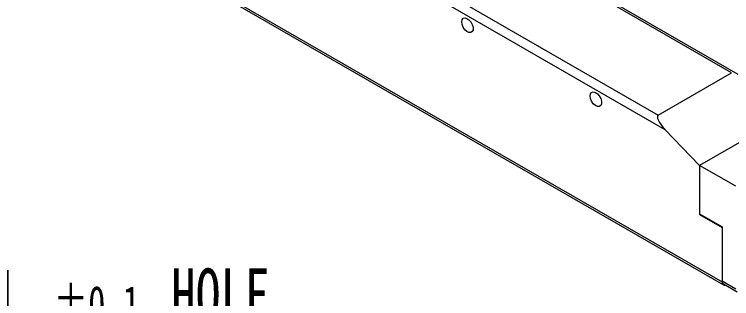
# Paper-space layout '시트2-ENG' of a CAD drawing. Header units: millimetres. Extents: x 5 to 415, y 5 to 292.
# Drawn here: x 284 to 339.2, y 227 to 249 of the extents above; entities that cross this region are included whole.
import ezdxf

# ---------------------------------------------------------------- set-up
doc = ezdxf.new("R2010")
doc.units = ezdxf.units.MM
doc.linetypes.add('CENTERX2', pattern=[20.32, 12.7, -2.54, 2.54, -2.54])
doc.layers.add('CENTER_LINE', color=7, linetype='CENTERX2')
doc.styles.add('SLDTEXTSTYLE0', font='TXT', dxfattribs={"width": 0.7})
doc.dimstyles.new('SLDDIMSTYLE6', dxfattribs={"dimtxt": 4, "dimasz": 3.302, "dimexe": 0, "dimexo": 0.0625, "dimgap": 1, "dimtad": 0, "dimtih": 1, "dimtoh": 1, "dimrnd": 1e-09, "dimzin": 12, "dimdsep": 46, "dimtxsty": 'SLDTEXTSTYLE0', "dimsah": 1, "dimcen": 0, "dimadec": 0, "dimazin": 3, "dimtol": 1, "dimtp": 0.1, "dimtm": 0.1, "dimtfac": 1, "dimtmove": 0, "dimatfit": 3, "dimfxl": 1, "dimfrac": 2, "dimtolj": 1, "dimarcsym": 0})

# ---------------------------------------------------------------- blocks, each defined once
blk = doc.blocks.new('_D_52')
at = {"layer": 'CENTER_LINE'}
for p, q in [((260.2, 184.208), (272.499, 224.21)), ((272.499, 224.21), (308.52, 224.21)), ((259.289, 181.245), (260.2, 184.208)), ((259.289, 181.245), (257.423, 175.175))]:
    blk.add_line(p, q, dxfattribs=at)
for points in [[(260.2, 184.208), (261.656, 187.215), (260.685, 187.513)], [(259.289, 181.245), (257.833, 178.238), (258.804, 177.939)]]:
    blk.add_solid(points, dxfattribs=at)
at = {"layer": 'CENTER_LINE', "attachment_point": 1, "style": 'SLDTEXTSTYLE0'}
for s, insert, char_height in [('%%c', (274.086, 229.367), 4), ('3.1', (278.514, 229.367), 4), ('HOLE', (296.031, 229.367), 4), ('±0.1', (286.975, 228.018), 2.8)]:
    blk.add_mtext(s, dxfattribs=dict(at, insert=insert, char_height=char_height))

psp = doc.layouts.new('시트2-ENG')

# ---------------------------------------------------------------- linework, layer by layer
at = {"color": 7, "linetype": 'Continuous', "lineweight": 18}
for p, q in [((339.243, 244.467), (312.514, 259.897)), ((339.752, 244.342), (312.764, 259.922)), ((306.857, 256.631), (333.586, 241.201)), ((334.116, 240.078), (306.504, 256.019)), ((291.23, 255.609), (338.5, 228.321)), ((291.334, 255.38), (338.604, 228.092)), ((333.586, 241.201), (339.243, 244.467)), ((343.132, 240.998), (336.768, 237.324)), ((336.768, 237.323), (334.116, 240.078)), ((339.561, 235.711), (336.768, 237.324)), ((336.768, 237.324), (336.768, 233.58)), ((336.768, 237.323), (336.768, 233.526)), ((336.768, 233.58), (338.5, 232.58)), ((336.815, 233.553), (336.768, 233.526)), ((336.768, 233.526), (338.5, 232.526)), ((338.5, 232.58), (338.5, 228.403)), ((338.5, 232.526), (338.5, 228.321)), ((338.5, 228.403), (339.561, 227.791)), ((338.604, 228.174), (339.665, 227.562))]:
    psp.add_line(p, q, dxfattribs=at)
at = {"color": 7, "linetype": 'Continuous', "lineweight": 18, "flags": 128}
for points in [[(318.436, 248.395), (318.466, 248.563), (318.552, 248.673), (318.681, 248.711), (318.837, 248.672), (318.999, 248.561), (319.144, 248.394), (319.254, 248.192), (319.313, 247.983), (319.313, 247.796), (319.254, 247.655), (319.144, 247.579), (318.999, 247.58), (318.837, 247.656), (318.681, 247.797), (318.552, 247.985), (318.466, 248.194), (318.436, 248.395)], [(328.336, 242.681), (328.366, 242.848), (328.451, 242.958), (328.581, 242.996), (328.737, 242.957), (328.899, 242.847), (329.044, 242.679), (329.153, 242.477), (329.212, 242.268), (329.212, 242.081), (329.153, 241.94), (329.044, 241.864), (328.899, 241.865), (328.737, 241.941), (328.581, 242.082), (328.451, 242.27), (328.366, 242.479), (328.336, 242.681)], [(338.5, 228.321), (338.507, 228.245), (338.527, 228.18), (338.56, 228.128), (338.604, 228.092), (338.657, 228.072), (338.719, 228.069), (338.769, 228.079)]]:
    psp.add_lwpolyline(points, dxfattribs=at)
at = {"color": 7, "linetype": 'Continuous', "lineweight": 18}
psp.add_arc((338.738, 228.373), 0.24, 172.7442, 235.9436, dxfattribs=at)
psp.add_ellipse((334.47, 240.283), major_axis=(0.911, -0.898), ratio=0.308851, start_param=3.056683, end_param=4.627479, dxfattribs=at)

# ---------------------------------------------------------------- dimensions: what is measured, and where the dimension line sits
at = {"layer": 'CENTER_LINE'}
dim = psp.add_diameter_dim_2p(p1=(260.2, 184.208), p2=(259.289, 181.245), text='<> HOLE', dimstyle='SLDDIMSTYLE6', dxfattribs=at)
dim.commit()
dim.dimension.update_dxf_attribs({"geometry": '_D_52', "text_midpoint": (291.303, 227.041), "dimtype": 163})

doc.saveas('drawing.dxf')
